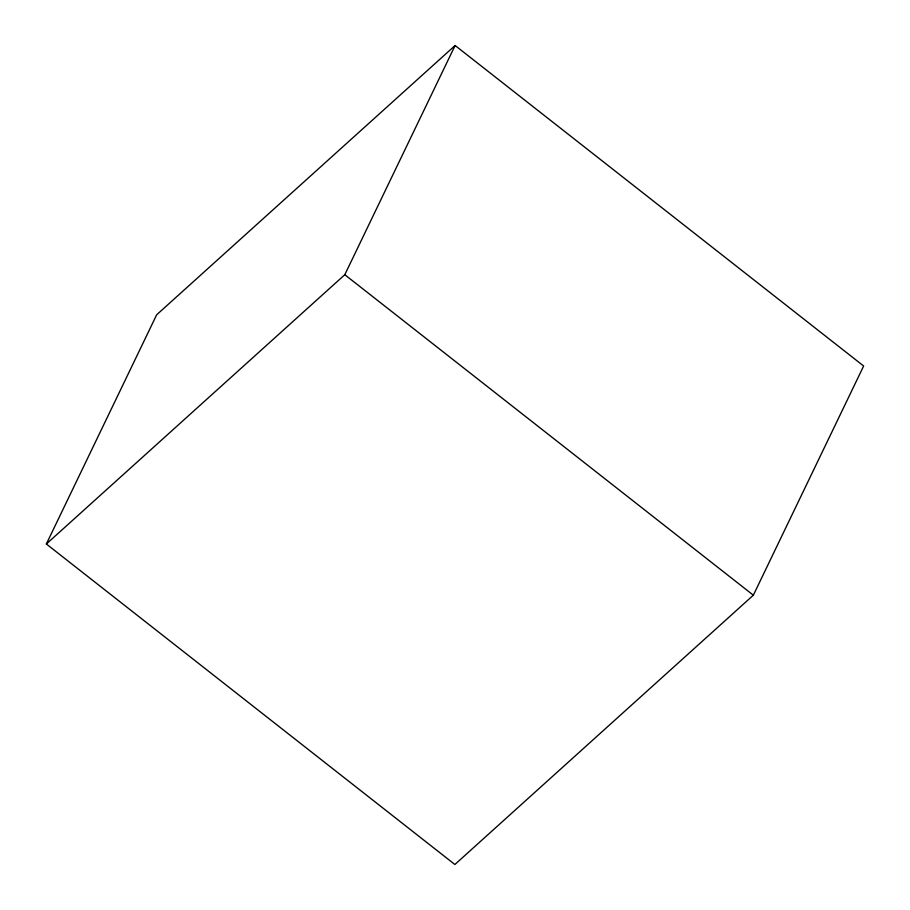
<?xml version="1.0" encoding="UTF-8"?>
<svg xmlns="http://www.w3.org/2000/svg" width="910" height="910" viewBox="0 0 910 910"><rect width="100%" height="100%" fill="white"/><g stroke="black" fill="none" stroke-linecap="round" stroke-linejoin="round"><path stroke-width="1.36" d="M46.353 543.998L156.656 314.803L455.114 45.5L863.647 366.002L753.343 595.197L454.886 864.5L46.353 543.998L344.799 274.706L455.114 45.5M344.799 274.706L753.343 595.197"/></g></svg>
